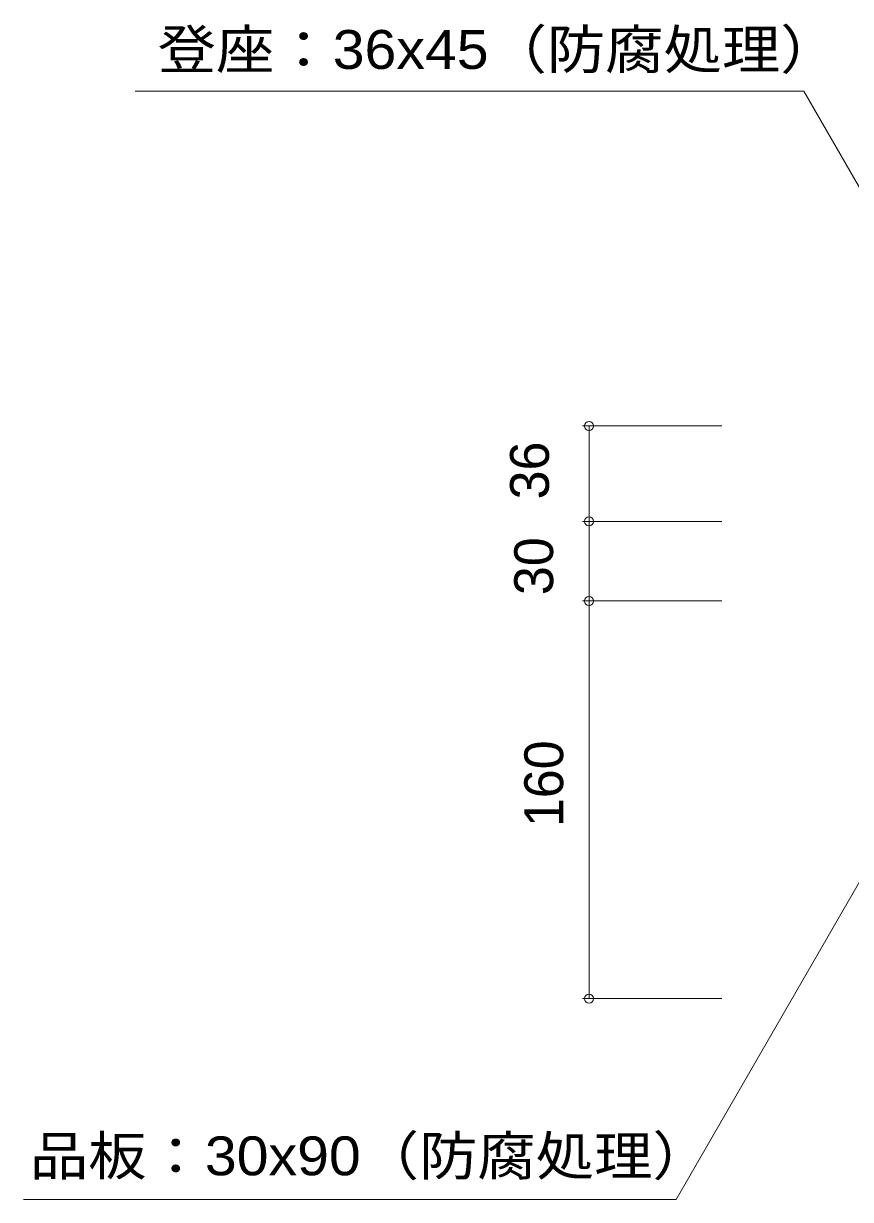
# Model space of a CAD drawing. Units: millimetres, scale not verified. Extents: x -704 to 704, y -293 to 312.
# Drawn here: x -703.5 to -391.8, y -221.8 to 221.7 of the extents above; entities that cross this region are included whole.
import ezdxf
from ezdxf.enums import TextEntityAlignment as Align

# ---------------------------------------------------------------- set-up
doc = ezdxf.new("R2010")
doc.units = ezdxf.units.MM
doc.header["$LTSCALE"] = 10
for name, color, linetype, lineweight in [('0-0_LAYER001', 4, 'Continuous', 18), ('0-1_LAYER003', 7, 'Continuous', 18), ('0-2_LAYER004', 2, 'Continuous', 18), ('0-3_LAYER005', 2, 'Continuous', 18)]:
    doc.layers.add(name, color=color, linetype=linetype, lineweight=lineweight)
doc.styles.add('2', font='')
doc.styles.get('2').set_extended_font_data('2')

msp = doc.modelspace()

# ---------------------------------------------------------------- linework, layer by layer
at = {"layer": '0-0_LAYER001', "color": 2}
for p, q in [((-492.83, 69.97), (-440.33, 69.97)), ((-490.33, 33.97), (-490.33, 69.97)), ((-492.83, 33.97), (-440.33, 33.97)), ((-492.83, 33.97), (-440.33, 33.97)), ((-492.83, 33.97), (-440.33, 33.97)), ((-490.33, 3.97), (-490.33, 33.97)), ((-492.83, 3.97), (-475.33, 3.97)), ((-492.83, 3.97), (-440.33, 3.97)), ((-490.33, 3.97), (-490.33, -146.03)), ((-492.83, -146.03), (-440.33, -146.03))]:
    msp.add_line(p, q, dxfattribs=at)
for centre in [(-490.33, 69.97), (-490.33, 33.97), (-490.33, 33.97), (-490.33, 3.97), (-490.33, 3.97), (-490.33, -146.03)]:
    msp.add_circle(centre, 1.7, dxfattribs=at)
at = {"layer": '0-1_LAYER003'}
for p, q in [((-492.03, 69.97), (-440.33, 69.97)), ((-490.33, 69.97), (-490.33, -146.03)), ((-492.03, 33.97), (-440.33, 33.97)), ((-492.03, 3.97), (-440.33, 3.97)), ((-492.03, -146.03), (-440.33, -146.03))]:
    msp.add_line(p, q, dxfattribs=at)
for points in [[(-320.76, 42.69), (-409.39, 196.21), (-661.48, 196.21)], [(-320.76, 15.13), (-457.55, -221.79), (-703.55, -221.79)]]:
    msp.add_lwpolyline(points, dxfattribs=at)
at = {"layer": '0-3_LAYER005'}
for points in [[(-320.76, 42.69), (-409.39, 196.21), (-661.48, 196.21)], [(-320.76, 15.13), (-457.55, -221.79), (-703.55, -221.79)]]:
    msp.add_lwpolyline(points, dxfattribs=at)

# ---------------------------------------------------------------- texts
at = {"layer": '0-2_LAYER004', "color": 7, "style": '2', "width": 1.1}
for s, p in [('登座：36x45（防腐処理）', (-652.96, 200.23)), ('品板：30x90（防腐処理）', (-701.16, -217.06))]:
    msp.add_text(s, height=14.66, dxfattribs=at).set_placement(p, align=Align.BOTTOM_LEFT)
at = {"layer": '0-2_LAYER004', "color": 7, "style": '2'}
for s, p in [('36', (-501.07, 42.26)), ('30', (-499.49, 6.17)), ('160', (-495.69, -81.34))]:
    msp.add_text(s, height=14.66, rotation=90, dxfattribs=at).set_placement(p, align=Align.BOTTOM_LEFT)

doc.saveas('drawing.dxf')
